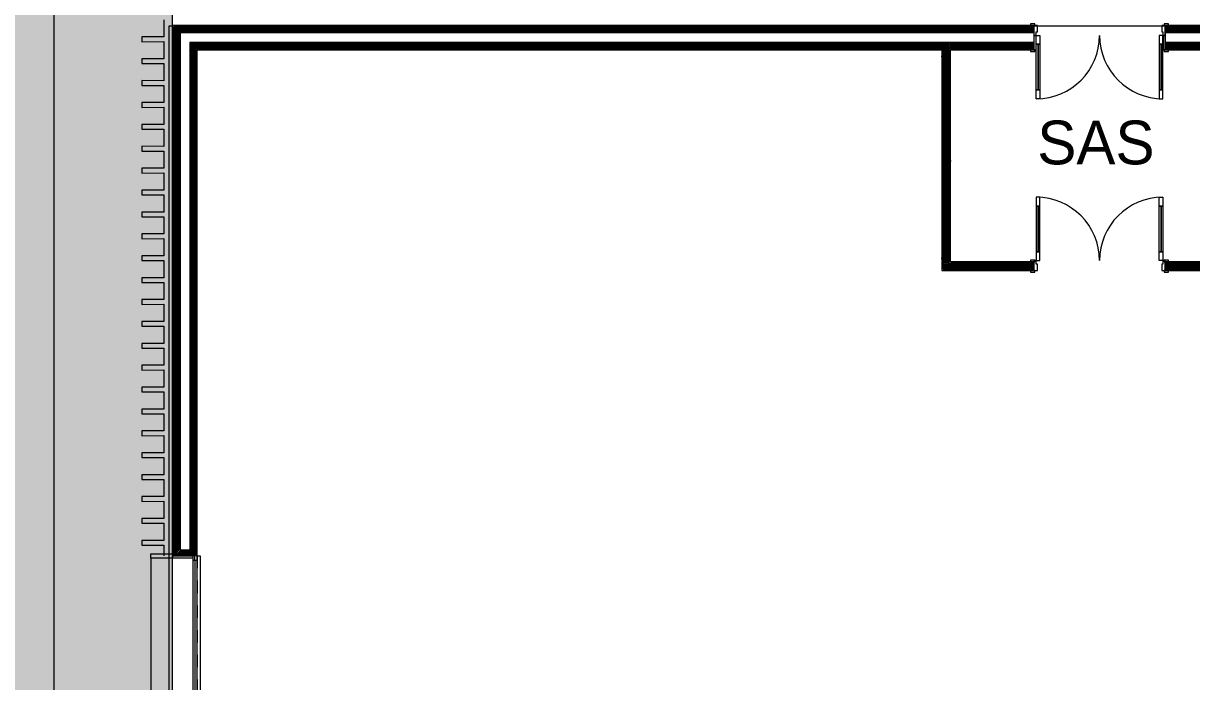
# Model space of a CAD drawing. Header units: millimetres. Extents: x -284281 to 1648660, y -821378 to -151356.
# Drawn here: x 379857 to 393191, y -195929 to -188411 of the extents above; entities that cross this region are included whole.
import ezdxf

# ---------------------------------------------------------------- set-up
doc = ezdxf.new("R2010")
doc.units = ezdxf.units.MM
doc.header["$MEASUREMENT"] = 0
doc.set_wipeout_variables(frame=1)
doc.linetypes.add('Traits', pattern=[282.222223, 141.111112, -141.111112])
doc.linetypes.add('Wipeout_Contour', pattern=[1000, 0, -1000])
for name, color, linetype in [('Cotations - 1_100', 7, 'Continuous'), ('Fenêtres ARCHICAD', 7, 'Continuous'), ('Hachure', 7, 'Continuous'), ('Portes ARCHICAD', 7, 'Continuous'), ('Sols_ Dalles', 7, 'Continuous'), ('Structure - Murs extérieurs', 7, 'Continuous')]:
    doc.layers.add(name, color=color, linetype=linetype)
doc.styles.add('STYLE_GENERE_1', font='AGENCYR.TTF')
doc.styles.add('STYLE_GENERE_2', font='arial.ttf')
doc.dimstyles.new('STYLE_GENERE__1', dxfattribs={"dimtxt": 250, "dimasz": 190, "dimexe": 0.18, "dimexo": 0.0625, "dimgap": 0, "dimtad": 1, "dimtih": 1, "dimtoh": 1, "dimlfac": 0.001, "dimzin": 0, "dimdsep": 46, "dimtxsty": 'STYLE_GENERE_2', "dimblk": 'ARROWHEAD_6', "dimblk1": 'ARROWHEAD_6', "dimblk2": 'ARROWHEAD_6', "dimcen": 0.09, "dimse1": 1, "dimse2": 1, "dimclrd": 7, "dimclre": 7, "dimclrt": 7, "dimazin": 0, "dimtfac": 1, "dimtdec": 4, "dimtmove": 0, "dimatfit": 3, "dimfxl": 1, "dimtolj": 1, "dimtzin": 0, "dimarcsym": 0})
pattern_1 = [(45, (0, 175), (-55.684659, 55.684659), [0, -52.5, 0, -78.75]), (110, (175, 175), (74.000794, 26.934086), [0, -38.5, 0, -66.5])]
pattern_2 = [(45, (0, 0), (-7.07106781, 7.07106781), [])]

# ---------------------------------------------------------------- blocks, each defined once
blk = doc.blocks.new('Dalle_30_2', base_point=(380203, -171996))
at = {"layer": 'Sols_ Dalles', "linetype": 'Continuous', "lineweight": 0, "true_color": 0x2e271c}
blk.add_hatch(color=250, dxfattribs=at).paths.add_polyline_path([(380203, -171996), (380203, -230016), (380203, -260811), (415475, -260811), (415475, -260796), (415475, -258650), (415475, -258011), (415475, -222496), (405655, -222496), (405655, -218296), (415454, -218296), (415454, -204496), (412055, -204496), (412055, -201781), (412055, -189811), (436505, -189811), (436505, -253396), (436505, -253416), (437905, -253416), (437905, -253396), (437905, -188411), (410655, -188411), (410655, -200381), (410655, -205896), (414054, -205896), (414054, -216896), (404255, -216896), (404255, -223896), (414054, -223896), (414054, -258650), (414054, -259411), (382690, -259411), (381560, -259411), (381560, -231416), (381560, -173396), (462926, -173396), (462926, -253416), (464326, -253416), (464326, -171996)])
at = {"layer": 'Sols_ Dalles', "color": 250, "linetype": 'Continuous', "lineweight": 5, "true_color": 0x1f1f1f, "flags": 128}
for points in [[(381560, -259411), (381560, -231416), (381560, -173396), (462926, -173396), (462926, -253416)], [(464326, -253416), (464326, -171996), (380203, -171996), (380203, -230016), (380203, -260811)]]:
    blk.add_lwpolyline(points, dxfattribs=at)
blk = doc.blocks.new('Dalle_31_2', base_point=(360548, -295063))
at = {"linetype": 'Continuous', "lineweight": 0, "true_color": 0x6f6f6f}
h = blk.add_hatch(color=8, dxfattribs=at)
h.paths.add_polyline_path([(360548, -295063), (487920, -293827), (487920, -270903), (487463, -270903), (472886, -271041), (472886, -271062, 0.001346), (472886, -271073), (472897, -273095, -0.414214), (470908, -275106), (462184, -275106, -0.005189), (462131, -275116), (454148, -275196), (438771, -275253, -0.386553), (436573, -273475, -0.025189), (436562, -273329), (436569, -267730, -0.098562), (436800, -266944), (436817, -266952, -0.258849), (438655, -265606), (438653, -265587), (439337, -265587), (439337, -265687), (439337, -270687), (469237, -270687), (469237, -265687), (470908, -265687), (472605, -265687), (472605, -163738), (371863, -163738), (371863, -271041), (371883, -271041), (371883, -272001), (371883, -272001, -0.409427), (367883, -275935), (360548, -275935)])
h.paths.add_polyline_path([(377135, -260640), (373845, -260640), (373845, -248365), (373845, -243090), (373845, -242190), (377135, -242190)], flags=0)
h.paths.add_polyline_path([(380203, -193811), (380203, -171996), (431506, -171996), (464310, -171996), (464310, -262266), (464310, -262366), (438594, -262351), (437926, -262351), (436550, -262351), (436550, -189811), (412055, -189811), (412055, -201781), (412055, -204496), (415454, -204496), (415454, -208496), (415454, -218296), (405655, -218296), (405655, -222496), (415475, -222496), (415475, -260811), (380203, -260811), (380203, -230016)], flags=0)
h.paths.add_polyline_path([(381437, -269434, -0.090319), (381558, -268728, -0.201449), (382612, -267593, -0.104211), (383418, -267415), (384017, -267409, -0.104045), (384825, -267571, -0.238255), (385984, -268953, -0.055189), (386036, -269390), (386038, -269611), (386051, -270890), (385792, -271893, -0.267949), (384070, -272909), (383470, -272915, -0.193717), (382079, -272370, -0.070569), (381728, -271931, -0.131652), (381451, -270934)], flags=0)
h.paths.add_polyline_path([(392017, -273452), (392030, -267378, -0.380557), (394017, -265610), (394094, -265610), (394094, -270610), (409094, -270610), (409094, -265610), (414056, -265610, -0.414214), (415556, -267110), (415556, -273661, -0.345502), (413837, -275433), (394027, -275599, -0.415791), (392017, -273599)], flags=0)
h.paths.add_polyline_path([(424210, -271504, -0.134474), (423930, -270485), (423930, -268985, -0.414214), (425930, -266985), (426530, -266985, -0.414214), (428530, -268985), (428530, -270485, -0.12882), (428274, -271466, -0.270936), (426530, -272485), (425930, -272485, -0.26498)], flags=0)
at = {"color": 9, "linetype": 'Continuous', "lineweight": 5, "flags": 128}
blk.add_lwpolyline([(380203, -193811), (380203, -230016), (380203, -260811), (415475, -260811), (415475, -222496), (405655, -222496), (405655, -218296), (415454, -218296), (415454, -208496), (415454, -204496), (412055, -204496), (412055, -201781), (412055, -189811), (436550, -189811), (436550, -262351), (437926, -262351), (438594, -262351), (464310, -262366), (464310, -262266), (464310, -171996), (431506, -171996), (380203, -171996)], close=True, dxfattribs=at)
blk = doc.blocks.new('Porte double 25_3')
at = {"layer": 'Portes ARCHICAD', "color": 7, "linetype": 'Continuous', "lineweight": 5}
for p, q in [((-722, 722), (-722, 622)), ((-682, 722), (-722, 722)), ((-682, 622), (-682, 722)), ((682, 622), (682, 722)), ((682, 722), (722, 722)), ((722, 722), (722, 622)), ((-722, 622), (-682, 622)), ((-702, 622), (-702, 100)), ((722, 622), (682, 622)), ((702, 622), (702, 100)), ((-737, 184), (-787, 184)), ((-787, 184), (-787, 165)), ((-787, 165), (-737, 165)), ((-750, 165), (-787, 165)), ((-750, 165), (-787, 165)), ((-725, 165), (-750, 165)), ((-750, 165), (-750, 0)), ((-750, 150), (-750, 165)), ((-750, 150), (-750, 165)), ((-750, 80), (-750, 150)), ((-750, 80), (-750, 150)), ((-737, 165), (-737, 184)), ((-725, 0), (-725, 165)), ((750, 165), (725, 165)), ((725, 165), (725, 0)), ((787, 184), (737, 184)), ((737, 184), (737, 165)), ((737, 165), (787, 165)), ((750, 0), (750, 165)), ((750, 150), (750, 165)), ((750, 150), (750, 165)), ((750, 165), (787, 165)), ((750, 165), (787, 165)), ((750, 80), (750, 150)), ((750, 80), (750, 150)), ((787, 165), (787, 184)), ((-750, 0), (-750, 80)), ((-750, 0), (-750, 80)), ((-750, 0), (-725, 0)), ((-722, 0), (-750, 0)), ((-750, 0), (-750, -115)), ((-750, -30), (-750, 0)), ((-750, -30), (-750, 0)), ((-682, 100), (-722, 100)), ((-722, 100), (-722, 0)), ((-722, -40), (-722, 0)), ((-722, 0), (-682, 0)), ((-682, 0), (-682, 100)), ((682, 0), (682, 100)), ((682, 100), (722, 100)), ((722, 0), (682, 0)), ((722, 100), (722, 0)), ((750, 0), (722, 0)), ((722, 0), (722, -40)), ((725, 0), (750, 0)), ((750, 0), (750, 80)), ((750, 0), (750, 80)), ((750, -115), (750, 0)), ((750, -30), (750, 0)), ((750, -30), (750, 0)), ((-737, -115), (-787, -115)), ((-787, -115), (-787, -134)), ((-750, -115), (-787, -115)), ((-750, -115), (-787, -115)), ((-750, -100), (-750, -30)), ((-750, -100), (-750, -30)), ((-750, -115), (-750, -100)), ((-750, -115), (-750, -100)), ((-750, -115), (-710, -115)), ((-737, -134), (-737, -115)), ((-710, -40), (-722, -40)), ((-710, -115), (-710, -40)), ((722, -40), (710, -40)), ((710, -40), (710, -115)), ((710, -115), (750, -115)), ((787, -115), (737, -115)), ((737, -115), (737, -134)), ((750, -100), (750, -30)), ((750, -100), (750, -30)), ((750, -115), (750, -100)), ((750, -115), (750, -100)), ((750, -115), (787, -115)), ((750, -115), (787, -115)), ((787, -134), (787, -115)), ((-787, -134), (-737, -134)), ((737, -134), (787, -134))]:
    blk.add_line(p, q, dxfattribs=at)
at = {"layer": 'Portes ARCHICAD', "color": 7, "linetype": 'Continuous', "lineweight": 5, "flags": 128}
for points in [[(-722, 622), (-722, 100), (-702, 100), (-702, 622)], [(-702, 622), (-702, 100), (-682, 100), (-682, 622)], [(702, 622), (702, 100), (682, 100), (682, 622)], [(722, 622), (722, 100), (702, 100), (702, 622)]]:
    blk.add_lwpolyline(points, close=True, dxfattribs=at)
at = {"layer": 'Portes ARCHICAD', "color": 7, "linetype": 'Continuous', "lineweight": 5}
for centre, start, end in [((-722, 0), 0, 90), ((722, 0), 90, 180)]:
    blk.add_arc(centre, 722, start, end, dxfattribs=at)
blk = doc.blocks.new('Mur_181_2', base_point=(381560, -188434))
at = {"color": 254, "linetype": 'Wipeout_Contour', "lineweight": 0, "ltscale": 1276687.115480947}
blk.add_wipeout([(381560, -188449), (381575, -188449), (381560, -188434)], dxfattribs=at)
at = {"color": 254, "linetype": 'Wipeout_Contour', "lineweight": 0, "ltscale": 1749626.586343744}
blk.add_wipeout([(396575, -188434), (392890, -188434), (392890, -188449), (396575, -188449)], dxfattribs=at)
at = {"color": 254, "linetype": 'Wipeout_Contour', "lineweight": 0, "ltscale": 1277752.010504221}
blk.add_wipeout([(381840, -188714), (381825, -188699), (381825, -188714)], dxfattribs=at)
at = {"color": 254, "linetype": 'Wipeout_Contour', "lineweight": 0, "ltscale": 1734268.755346744}
blk.add_wipeout([(390339, -188714), (390354, -188714), (390354, -188699), (390339, -188699)], dxfattribs=at)
at = {"color": 254, "linetype": 'Wipeout_Contour', "lineweight": 0, "ltscale": 1736314.691141372}
blk.add_wipeout([(391390, -188699), (390439, -188699), (390439, -188714), (391390, -188714)], dxfattribs=at)
at = {"color": 254, "linetype": 'Wipeout_Contour', "lineweight": 0, "ltscale": 1745148.318507284}
blk.add_wipeout([(392890, -188699), (392890, -188714), (393841, -188714), (393841, -188699)], dxfattribs=at)
at = {"linetype": 'Continuous', "lineweight": 5, "true_color": 0x5f5f5f}
h = blk.add_hatch(dxfattribs=at)
h.set_pattern_fill('ENDUIT_0002', color=251, style=0, pattern_type=2)
h.set_pattern_definition(pattern_1)
h.paths.add_polyline_path([(381560, -188449), (381575, -188449), (381560, -188434)])
h = blk.add_hatch(dxfattribs=at)
h.set_pattern_fill('ENDUIT_0002', color=251, style=0, pattern_type=2)
h.set_pattern_definition(pattern_1)
h.paths.add_polyline_path([(396575, -188434), (392890, -188434), (392890, -188449), (396575, -188449)])
h = blk.add_hatch(dxfattribs=at)
h.set_pattern_fill('ENDUIT_0002', color=251, style=0, pattern_type=2)
h.set_pattern_definition(pattern_1)
h.paths.add_polyline_path([(381840, -188714), (381825, -188699), (381825, -188714)])
h = blk.add_hatch(dxfattribs=at)
h.set_pattern_fill('ENDUIT_0002', color=251, style=0, pattern_type=2)
h.set_pattern_definition(pattern_1)
h.paths.add_polyline_path([(390339, -188714), (390354, -188714), (390354, -188699), (390339, -188699)])
h = blk.add_hatch(dxfattribs=at)
h.set_pattern_fill('ENDUIT_0002', color=251, style=0, pattern_type=2)
h.set_pattern_definition(pattern_1)
h.paths.add_polyline_path([(391390, -188699), (390439, -188699), (390439, -188714), (391390, -188714)])
h = blk.add_hatch(dxfattribs=at)
h.set_pattern_fill('ENDUIT_0002', color=251, style=0, pattern_type=2)
h.set_pattern_definition(pattern_1)
h.paths.add_polyline_path([(392890, -188699), (392890, -188714), (393841, -188714), (393841, -188699)])
at = {"color": 254, "linetype": 'Wipeout_Contour', "lineweight": 0, "ltscale": 1276845.41854311}
blk.add_wipeout([(381575, -188519), (381645, -188519), (381575, -188449)], dxfattribs=at)
at = {"color": 254, "linetype": 'Wipeout_Contour', "lineweight": 0, "ltscale": 1749699.837150955}
blk.add_wipeout([(392890, -188519), (396575, -188519), (396575, -188449), (392890, -188449)], dxfattribs=at)
at = {"color": 254, "linetype": 'Wipeout_Contour', "lineweight": 0, "ltscale": 1734574.86830781}
blk.add_wipeout([(390424, -188714), (390439, -188714), (390439, -188699), (390424, -188699)], dxfattribs=at)
at = {"linetype": 'Continuous', "lineweight": 5, "true_color": 0x5f5f5f}
h = blk.add_hatch(dxfattribs=at)
h.set_pattern_fill('BRIQUES_TERRE_CUITE__INT_94', color=251, style=0, pattern_type=2)
h.set_pattern_definition(pattern_2)
h.paths.add_polyline_path([(381575, -188519), (381645, -188519), (381575, -188449)])
h = blk.add_hatch(dxfattribs=at)
h.set_pattern_fill('BRIQUES_TERRE_CUITE__INT_94', color=251, style=0, pattern_type=2)
h.set_pattern_definition(pattern_2)
h.paths.add_polyline_path([(392890, -188519), (396575, -188519), (396575, -188449), (392890, -188449)])
h = blk.add_hatch(dxfattribs=at)
h.set_pattern_fill('ENDUIT_0002', color=251, style=0, pattern_type=2)
h.set_pattern_definition(pattern_1)
h.paths.add_polyline_path([(390424, -188714), (390439, -188714), (390439, -188699), (390424, -188699)])
at = {"color": 7, "linetype": 'Continuous', "lineweight": 5}
for p, q in [((392890, -188434), (392927, -188434)), ((392890, -188434), (392890, -188449)), ((396575, -188449), (392890, -188449))]:
    blk.add_line(p, q, dxfattribs=at)
at = {"color": 7, "linetype": 'Continuous', "lineweight": 5, "flags": 128}
blk.add_lwpolyline([(396575, -188434), (392890, -188434)], dxfattribs=at)
at = {"color": 254, "linetype": 'Wipeout_Contour', "lineweight": 0, "ltscale": 1719923.727539786}
blk.add_wipeout([(391390, -188434), (381575, -188434), (381575, -188449), (391390, -188449)], dxfattribs=at)
at = {"color": 254, "linetype": 'Wipeout_Contour', "lineweight": 0, "ltscale": 1277198.010873189}
blk.add_wipeout([(381755, -188629), (381645, -188519), (381645, -188629)], dxfattribs=at)
at = {"color": 254, "linetype": 'Wipeout_Contour', "lineweight": 0, "ltscale": 1749854.998213746}
blk.add_wipeout([(392890, -188629), (396575, -188629), (396575, -188519), (392890, -188519)], dxfattribs=at)
at = {"linetype": 'Continuous', "lineweight": 5, "true_color": 0x5f5f5f}
h = blk.add_hatch(dxfattribs=at)
h.set_pattern_fill('ENDUIT_0002', color=251, style=0, pattern_type=2)
h.set_pattern_definition(pattern_1)
h.paths.add_polyline_path([(391390, -188434), (381575, -188434), (381575, -188449), (391390, -188449)])
at = {"color": 7, "linetype": 'Continuous', "lineweight": 5}
for p, q in [((392890, -188449), (392890, -188519)), ((396575, -188519), (392890, -188519)), ((392890, -188519), (392890, -188549))]:
    blk.add_line(p, q, dxfattribs=at)
at = {"color": 254, "linetype": 'Wipeout_Contour', "lineweight": 0, "ltscale": 1277568.750531146}
blk.add_wipeout([(381825, -188699), (381755, -188629), (381755, -188699)], dxfattribs=at)
at = {"color": 254, "linetype": 'Wipeout_Contour', "lineweight": 0, "ltscale": 1745101.855719496}
blk.add_wipeout([(392890, -188699), (393856, -188699), (393856, -188629), (392890, -188629)], dxfattribs=at)
at = {"linetype": 'Continuous', "lineweight": 5, "true_color": 0x5f5f5f}
h = blk.add_hatch(dxfattribs=at)
h.set_pattern_fill('BRIQUES_TERRE_CUITE__INT_94', color=251, style=0, pattern_type=2)
h.set_pattern_definition(pattern_2)
h.paths.add_polyline_path([(381825, -188699), (381755, -188629), (381755, -188699)])
h = blk.add_hatch(dxfattribs=at)
h.set_pattern_fill('BRIQUES_TERRE_CUITE__INT_94', color=251, style=0, pattern_type=2)
h.set_pattern_definition(pattern_2)
h.paths.add_polyline_path([(392890, -188699), (393856, -188699), (393856, -188629), (392890, -188629)])
at = {"color": 7, "linetype": 'Continuous', "lineweight": 5}
for p, q in [((392890, -188549), (392890, -188629)), ((393856, -188629), (392890, -188629)), ((392890, -188629), (392890, -188699)), ((392890, -188699), (393856, -188699)), ((392890, -188699), (392890, -188714)), ((392890, -188714), (392927, -188714))]:
    blk.add_line(p, q, dxfattribs=at)
at = {"color": 7, "linetype": 'Continuous', "lineweight": 5, "flags": 128}
blk.add_lwpolyline([(392890, -188714), (393841, -188714)], dxfattribs=at)
at = {"color": 254, "linetype": 'Wipeout_Contour', "lineweight": 0, "ltscale": 1276692.583254943}
blk.add_wipeout([(381575, -188434), (381560, -188434), (381575, -188449)], dxfattribs=at)
at = {"color": 254, "linetype": 'Wipeout_Contour', "lineweight": 0, "ltscale": 1720123.77364151}
blk.add_wipeout([(381645, -188519), (391390, -188519), (391390, -188449), (381645, -188449)], dxfattribs=at)
at = {"linetype": 'Continuous', "lineweight": 5, "true_color": 0x5f5f5f}
h = blk.add_hatch(dxfattribs=at)
h.set_pattern_fill('ENDUIT_0002', color=251, style=0, pattern_type=2)
h.set_pattern_definition(pattern_1)
h.paths.add_polyline_path([(381575, -188434), (381560, -188434), (381575, -188449)])
h = blk.add_hatch(dxfattribs=at)
h.set_pattern_fill('BRIQUES_TERRE_CUITE__INT_94', color=251, style=0, pattern_type=2)
h.set_pattern_definition(pattern_2)
h.paths.add_polyline_path([(381645, -188519), (391390, -188519), (391390, -188449), (381645, -188449)])
at = {"color": 7, "linetype": 'Continuous', "lineweight": 5}
for q in [(391353, -188434), (391390, -188449)]:
    blk.add_line((391390, -188434), q, dxfattribs=at)
at = {"color": 254, "linetype": 'Wipeout_Contour', "lineweight": 0, "ltscale": 1718970.822521281}
blk.add_wipeout([(381840, -188714), (390339, -188714), (390339, -188699), (381840, -188699)], dxfattribs=at)
at = {"linetype": 'Continuous', "lineweight": 5, "true_color": 0x5f5f5f}
h = blk.add_hatch(dxfattribs=at)
h.set_pattern_fill('ENDUIT_0002', color=251, style=0, pattern_type=2)
h.set_pattern_definition(pattern_1)
h.paths.add_polyline_path([(381840, -188714), (390339, -188714), (390339, -188699), (381840, -188699)])
at = {"color": 254, "linetype": 'Wipeout_Contour', "lineweight": 0, "ltscale": 1276875.841769455}
blk.add_wipeout([(381645, -188449), (381575, -188449), (381645, -188519)], dxfattribs=at)
at = {"color": 254, "linetype": 'Wipeout_Contour', "lineweight": 0, "ltscale": 1720478.858186947}
blk.add_wipeout([(381755, -188629), (391390, -188629), (391390, -188519), (381755, -188519)], dxfattribs=at)
at = {"linetype": 'Continuous', "lineweight": 5, "true_color": 0x5f5f5f}
h = blk.add_hatch(dxfattribs=at)
h.set_pattern_fill('BRIQUES_TERRE_CUITE__INT_94', color=251, style=0, pattern_type=2)
h.set_pattern_definition(pattern_2)
h.paths.add_polyline_path([(381645, -188449), (381575, -188449), (381645, -188519)])
at = {"color": 7, "linetype": 'Continuous', "lineweight": 5}
for p, q in [((381575, -188449), (381575, -188519)), ((381645, -188449), (381575, -188449)), ((391390, -188449), (381645, -188449)), ((391390, -188449), (391390, -188519)), ((391390, -188519), (391390, -188549))]:
    blk.add_line(p, q, dxfattribs=at)
at = {"color": 7, "linetype": 'Continuous', "lineweight": 5, "flags": 128}
for points in [[(381560, -188434), (381560, -188449)], [(391390, -188434), (381560, -188434)]]:
    blk.add_lwpolyline(points, dxfattribs=at)
at = {"color": 254, "linetype": 'Wipeout_Contour', "lineweight": 0, "ltscale": 1736213.786697584}
blk.add_wipeout([(390424, -188699), (391390, -188699), (391390, -188629), (390424, -188629)], dxfattribs=at)
at = {"color": 254, "linetype": 'Wipeout_Contour', "lineweight": 0, "ltscale": 1277757.472476955}
blk.add_wipeout([(381840, -188699), (381825, -188699), (381840, -188714)], dxfattribs=at)
at = {"linetype": 'Continuous', "lineweight": 5, "true_color": 0x5f5f5f}
h = blk.add_hatch(dxfattribs=at)
h.set_pattern_fill('BRIQUES_TERRE_CUITE__INT_94', color=251, style=0, pattern_type=2)
h.set_pattern_definition(pattern_2)
h.paths.add_polyline_path([(390424, -188699), (391390, -188699), (391390, -188629), (390424, -188629)])
h = blk.add_hatch(dxfattribs=at)
h.set_pattern_fill('ENDUIT_0002', color=251, style=0, pattern_type=2)
h.set_pattern_definition(pattern_1)
h.paths.add_polyline_path([(381840, -188699), (381825, -188699), (381840, -188714)])
at = {"color": 7, "linetype": 'Continuous', "lineweight": 5}
for p, q in [((391390, -188549), (391390, -188629)), ((391390, -188629), (391390, -188699)), ((391390, -188714), (391353, -188714)), ((391390, -188699), (391390, -188714))]:
    blk.add_line(p, q, dxfattribs=at)
at = {"layer": 'Portes ARCHICAD', "color": 7, "linetype": 'Continuous', "lineweight": 5, "zscale": 1000, "rotation": 180}
blk.add_blockref('Porte double 25_3', (392140, -188549), dxfattribs=at)
at = {"color": 254, "linetype": 'Wipeout_Contour', "lineweight": 0, "ltscale": 1277246.570019387}
blk.add_wipeout([(381755, -188519), (381645, -188519), (381755, -188629)], dxfattribs=at)
at = {"color": 7, "linetype": 'Continuous', "lineweight": 5}
for p, q in [((381645, -188519), (381645, -188629)), ((381755, -188519), (381645, -188519)), ((391390, -188519), (381755, -188519))]:
    blk.add_line(p, q, dxfattribs=at)
at = {"color": 254, "linetype": 'Wipeout_Contour', "lineweight": 0, "ltscale": 1734347.837942895}
blk.add_wipeout([(390354, -188699), (390424, -188699), (390424, -188629), (390354, -188629)], dxfattribs=at)
at = {"linetype": 'Continuous', "lineweight": 5, "true_color": 0x5f5f5f}
h = blk.add_hatch(dxfattribs=at)
h.set_pattern_fill('BRIQUES_TERRE_CUITE__INT_94', color=251, style=0, pattern_type=2)
h.set_pattern_definition(pattern_2)
h.paths.add_polyline_path([(390354, -188699), (390424, -188699), (390424, -188629), (390354, -188629)])
at = {"color": 7, "linetype": 'Continuous', "lineweight": 5}
for p, q in [((391390, -188629), (390424, -188629)), ((390424, -188714), (390424, -188699)), ((390424, -188699), (391390, -188699))]:
    blk.add_line(p, q, dxfattribs=at)
at = {"color": 7, "linetype": 'Continuous', "lineweight": 5, "flags": 128}
blk.add_lwpolyline([(390439, -188714), (391390, -188714)], dxfattribs=at)
at = {"color": 254, "linetype": 'Wipeout_Contour', "lineweight": 0, "ltscale": 1718896.292906746}
blk.add_wipeout([(381825, -188699), (390354, -188699), (390354, -188629), (381825, -188629)], dxfattribs=at)
at = {"linetype": 'Continuous', "lineweight": 5, "true_color": 0x5f5f5f}
h = blk.add_hatch(dxfattribs=at)
h.set_pattern_fill('BRIQUES_TERRE_CUITE__INT_94', color=251, style=0, pattern_type=2)
h.set_pattern_definition(pattern_2)
h.paths.add_polyline_path([(381825, -188699), (390354, -188699), (390354, -188629), (381825, -188629)])
at = {"color": 7, "linetype": 'Continuous', "lineweight": 5}
for p, q in [((390424, -188629), (390354, -188629)), ((390354, -188699), (390354, -188714))]:
    blk.add_line(p, q, dxfattribs=at)
at = {"color": 254, "linetype": 'Wipeout_Contour', "lineweight": 0, "ltscale": 1277599.155687588}
blk.add_wipeout([(381825, -188629), (381755, -188629), (381825, -188699)], dxfattribs=at)
at = {"linetype": 'Continuous', "lineweight": 5, "true_color": 0x5f5f5f}
h = blk.add_hatch(dxfattribs=at)
h.set_pattern_fill('BRIQUES_TERRE_CUITE__INT_94', color=251, style=0, pattern_type=2)
h.set_pattern_definition(pattern_2)
h.paths.add_polyline_path([(381825, -188629), (381755, -188629), (381825, -188699)])
at = {"color": 7, "linetype": 'Continuous', "lineweight": 5}
for p, q in [((381755, -188629), (381755, -188699)), ((381825, -188629), (381755, -188629)), ((390354, -188629), (381825, -188629)), ((381825, -188699), (381825, -188714)), ((381825, -188699), (390354, -188699))]:
    blk.add_line(p, q, dxfattribs=at)
at = {"color": 7, "linetype": 'Continuous', "lineweight": 5, "flags": 128}
blk.add_lwpolyline([(381840, -188714), (390339, -188714)], dxfattribs=at)
blk = doc.blocks.new('Fenêtre 25_2')
at = {"layer": 'Fenêtres ARCHICAD', "color": 7, "linetype": 'Continuous', "lineweight": 5}
for p, q in [((-775, 480), (-825, 480)), ((-825, 480), (-825, 230)), ((-775, 480), (775, 480)), ((-775, 230), (-775, 480)), ((825, 480), (775, 480)), ((775, 480), (775, 230)), ((825, 230), (825, 480)), ((-825, 230), (-775, 230)), ((-825, 230), (-800, 230)), ((-825, 230), (-800, 230)), ((-775, 230), (-800, 230)), ((-800, 230), (-800, 0)), ((-800, 215), (-800, 230)), ((-800, 215), (-800, 230)), ((-800, 145), (-800, 215)), ((-800, 145), (-800, 215)), ((-800, 145), (-800, 215)), ((-800, 145), (-800, 215)), ((-775, 0), (-775, 230)), ((800, 230), (775, 230)), ((775, 230), (775, 0)), ((775, 230), (825, 230)), ((800, 0), (800, 230)), ((800, 215), (800, 230)), ((800, 215), (800, 230)), ((800, 230), (825, 230)), ((800, 230), (825, 230)), ((800, 145), (800, 215)), ((800, 145), (800, 215)), ((800, 145), (800, 215)), ((800, 145), (800, 215)), ((-800, 0), (-775, 0)), ((775, 0), (800, 0)), ((-800, -20), (800, -20)), ((-800, -50), (-800, -83)), ((-800, -83), (800, -83)), ((800, -83), (800, -50))]:
    blk.add_line(p, q, dxfattribs=at)
at = {"layer": 'Fenêtres ARCHICAD', "color": 7, "linetype": 'Traits', "lineweight": 5}
blk.add_line((-800, -50), (800, -50), dxfattribs=at)
at = {"color": 254, "linetype": 'Wipeout_Contour', "lineweight": 0, "ltscale": 3003.33026}
blk.add_wipeout([(-750, 0), (-750, -50), (750, -50), (750, 0)], dxfattribs=at).dxf.layer = 'Fenêtres ARCHICAD'
at = {"layer": 'Fenêtres ARCHICAD', "color": 7, "linetype": 'Continuous', "lineweight": 5}
for p, q in [((-800, 35), (-800, 145)), ((-800, 35), (-800, 145)), ((-800, 35), (-800, 145)), ((-800, 35), (-800, 145)), ((800, 35), (800, 145)), ((800, 35), (800, 145)), ((800, 35), (800, 145)), ((800, 35), (800, 145)), ((-800, 0), (-800, 35)), ((-800, 0), (-800, 35)), ((-800, 0), (-750, 0)), ((-800, -35), (-800, 0)), ((-800, -35), (-800, 0)), ((-750, 0), (-750, -50)), ((-750, 0), (750, 0)), ((750, -50), (750, 0)), ((750, 0), (800, 0)), ((800, 0), (800, 35)), ((800, 0), (800, 35)), ((800, -35), (800, 0)), ((800, -35), (800, 0)), ((-800, -50), (-800, -35)), ((-800, -50), (-800, -35)), ((-750, -50), (-800, -50)), ((-750, -25), (750, -25)), ((750, -50), (-750, -50)), ((800, -50), (750, -50)), ((800, -50), (800, -35)), ((800, -50), (800, -35))]:
    blk.add_line(p, q, dxfattribs=at)
blk = doc.blocks.new('Mur_184_2', base_point=(381560, -188434))
at = {"color": 254, "linetype": 'Wipeout_Contour', "lineweight": 0, "ltscale": 1707687.383189349}
blk.add_wipeout([(381575, -188449), (381560, -188449), (381560, -194493), (381575, -194493)], dxfattribs=at)
at = {"color": 254, "linetype": 'Wipeout_Contour', "lineweight": 0, "ltscale": 1708869.544975155}
blk.add_wipeout([(381825, -188714), (381825, -194493), (381840, -194493), (381840, -188714)], dxfattribs=at)
at = {"linetype": 'Continuous', "lineweight": 5, "true_color": 0x5f5f5f}
h = blk.add_hatch(dxfattribs=at)
h.set_pattern_fill('ENDUIT_0002', color=251, style=0, pattern_type=2)
h.set_pattern_definition(pattern_1)
h.paths.add_polyline_path([(381575, -188449), (381560, -188449), (381560, -194493), (381575, -194493)])
h = blk.add_hatch(dxfattribs=at)
h.set_pattern_fill('ENDUIT_0002', color=251, style=0, pattern_type=2)
h.set_pattern_definition(pattern_1)
h.paths.add_polyline_path([(381825, -188714), (381825, -194493), (381840, -194493), (381840, -188714)])
at = {"color": 254, "linetype": 'Wipeout_Contour', "lineweight": 0, "ltscale": 1707869.541357234}
blk.add_wipeout([(381645, -188519), (381575, -188519), (381575, -194493), (381645, -194423)], dxfattribs=at)
at = {"linetype": 'Continuous', "lineweight": 5, "true_color": 0x5f5f5f}
h = blk.add_hatch(dxfattribs=at)
h.set_pattern_fill('BRIQUES_TERRE_CUITE__INT_94', color=251, style=0, pattern_type=2)
h.set_pattern_definition(pattern_2)
h.paths.add_polyline_path([(381645, -188519), (381575, -188519), (381575, -194493), (381645, -194423)])
at = {"color": 7, "linetype": 'Continuous', "lineweight": 5}
blk.add_line((381575, -188449), (381575, -188519), dxfattribs=at)
at = {"color": 254, "linetype": 'Wipeout_Contour', "lineweight": 0, "ltscale": 1708256.982725031}
blk.add_wipeout([(381755, -188629), (381645, -188629), (381645, -194423), (381755, -194423)], dxfattribs=at)
at = {"color": 7, "linetype": 'Continuous', "lineweight": 5}
blk.add_line((381645, -188519), (381645, -188629), dxfattribs=at)
at = {"color": 254, "linetype": 'Wipeout_Contour', "lineweight": 0, "ltscale": 1708704.313165469}
blk.add_wipeout([(381755, -188699), (381755, -194493), (381825, -194493), (381825, -188699)], dxfattribs=at)
at = {"linetype": 'Continuous', "lineweight": 5, "true_color": 0x5f5f5f}
h = blk.add_hatch(dxfattribs=at)
h.set_pattern_fill('BRIQUES_TERRE_CUITE__INT_94', color=251, style=0, pattern_type=2)
h.set_pattern_definition(pattern_2)
h.paths.add_polyline_path([(381755, -188699), (381755, -194493), (381825, -194493), (381825, -188699)])
at = {"color": 7, "linetype": 'Continuous', "lineweight": 5}
for p, q in [((381755, -188629), (381755, -188699)), ((381825, -188699), (381825, -188714)), ((381825, -194493), (381825, -188714)), ((381840, -194493), (381825, -194493))]:
    blk.add_line(p, q, dxfattribs=at)
at = {"color": 7, "linetype": 'Continuous', "lineweight": 5, "flags": 128}
blk.add_lwpolyline([(381840, -194493), (381840, -188714)], dxfattribs=at)
at = {"color": 254, "linetype": 'Wipeout_Contour', "lineweight": 0, "ltscale": 1713454.289825526}
blk.add_wipeout([(381645, -194423), (381575, -194493), (381755, -194493), (381755, -194423)], dxfattribs=at)
at = {"linetype": 'Continuous', "lineweight": 5, "true_color": 0x5f5f5f}
h = blk.add_hatch(dxfattribs=at)
h.set_pattern_fill('BRIQUES_TERRE_CUITE__INT_94', color=251, style=0, pattern_type=2)
h.set_pattern_definition(pattern_2)
h.paths.add_polyline_path([(381645, -194423), (381575, -194493), (381755, -194493), (381755, -194423)])
at = {"color": 7, "linetype": 'Continuous', "lineweight": 5}
for p, q in [((381575, -188519), (381575, -194493)), ((381645, -188629), (381645, -194423)), ((381755, -188699), (381755, -194423)), ((381560, -194468), (381560, -194493)), ((381575, -194493), (381560, -194493)), ((381645, -194493), (381575, -194493)), ((381645, -194493), (381575, -194493)), ((381645, -194423), (381755, -194423)), ((381755, -194493), (381645, -194493)), ((381755, -194493), (381645, -194493)), ((381790, -194493), (381755, -194493)), ((381825, -194493), (381790, -194493))]:
    blk.add_line(p, q, dxfattribs=at)
at = {"color": 7, "linetype": 'Continuous', "lineweight": 5, "flags": 128}
blk.add_lwpolyline([(381560, -188449), (381560, -194493)], dxfattribs=at)
at = {"layer": 'Fenêtres ARCHICAD', "color": 7, "linetype": 'Continuous', "lineweight": 5, "xscale": -1, "zscale": 1000, "rotation": 89.99999999999993}
blk.add_blockref('Fenêtre 25_2', (381790, -195293), dxfattribs=at)
blk = doc.blocks.new('Mur_294_2', base_point=(390354, -188434))
at = {"color": 254, "linetype": 'Wipeout_Contour', "lineweight": 0, "ltscale": 1734421.811320048}
blk.add_wipeout([(390354, -188714), (390424, -188714), (390424, -188699), (390354, -188699)], dxfattribs=at).dxf.layer = 'Structure - Murs extérieurs'
at = {"color": 254, "linetype": 'Wipeout_Contour', "lineweight": 0, "ltscale": 1304136.767424707}
blk.add_wipeout([(390439, -191134), (390424, -191149), (390439, -191149)], dxfattribs=at).dxf.layer = 'Structure - Murs extérieurs'
at = {"color": 254, "linetype": 'Wipeout_Contour', "lineweight": 0, "ltscale": 1304019.909915634}
blk.add_wipeout([(390339, -191234), (390354, -191234), (390354, -191219)], dxfattribs=at).dxf.layer = 'Structure - Murs extérieurs'
at = {"layer": 'Structure - Murs extérieurs', "linetype": 'Continuous', "lineweight": 5, "true_color": 0x5f5f5f}
h = blk.add_hatch(dxfattribs=at)
h.set_pattern_fill('BRIQUES_TERRE_CUITE__INT_94', color=251, style=0, pattern_type=2)
h.set_pattern_definition(pattern_2)
h.paths.add_polyline_path([(390354, -188714), (390424, -188714), (390424, -188699), (390354, -188699)])
h = blk.add_hatch(dxfattribs=at)
h.set_pattern_fill('ENDUIT_0002', color=251, style=0, pattern_type=2)
h.set_pattern_definition(pattern_1)
h.paths.add_polyline_path([(390439, -191134), (390424, -191149), (390439, -191149)])
h = blk.add_hatch(dxfattribs=at)
h.set_pattern_fill('ENDUIT_0002', color=251, style=0, pattern_type=2)
h.set_pattern_definition(pattern_1)
h.paths.add_polyline_path([(390339, -191234), (390354, -191234), (390354, -191219)])
at = {"color": 254, "linetype": 'Wipeout_Contour', "lineweight": 0, "ltscale": 1304115.125024205}
blk.add_wipeout([(390424, -191149), (390354, -191219), (390424, -191219)], dxfattribs=at).dxf.layer = 'Structure - Murs extérieurs'
at = {"layer": 'Structure - Murs extérieurs', "linetype": 'Continuous', "lineweight": 5, "true_color": 0x5f5f5f}
h = blk.add_hatch(dxfattribs=at)
h.set_pattern_fill('BRIQUES_TERRE_CUITE__INT_94', color=251, style=0, pattern_type=2)
h.set_pattern_definition(pattern_2)
h.paths.add_polyline_path([(390424, -191149), (390354, -191219), (390424, -191219)])
at = {"color": 254, "linetype": 'Wipeout_Contour', "lineweight": 0, "ltscale": 1736474.378990734}
blk.add_wipeout([(390339, -188714), (390339, -191219), (390354, -191219), (390354, -188714)], dxfattribs=at).dxf.layer = 'Structure - Murs extérieurs'
at = {"color": 254, "linetype": 'Wipeout_Contour', "lineweight": 0, "ltscale": 1736705.34347854}
blk.add_wipeout([(390439, -191134), (390439, -188714), (390424, -188714), (390424, -191134)], dxfattribs=at).dxf.layer = 'Structure - Murs extérieurs'
at = {"layer": 'Structure - Murs extérieurs', "linetype": 'Continuous', "lineweight": 5, "true_color": 0x5f5f5f}
h = blk.add_hatch(dxfattribs=at)
h.set_pattern_fill('ENDUIT_0002', color=251, style=0, pattern_type=2)
h.set_pattern_definition(pattern_1)
h.paths.add_polyline_path([(390339, -188714), (390339, -191219), (390354, -191219), (390354, -188714)])
h = blk.add_hatch(dxfattribs=at)
h.set_pattern_fill('ENDUIT_0002', color=251, style=0, pattern_type=2)
h.set_pattern_definition(pattern_1)
h.paths.add_polyline_path([(390439, -191134), (390439, -188714), (390424, -188714), (390424, -191134)])
at = {"color": 254, "linetype": 'Wipeout_Contour', "lineweight": 0, "ltscale": 1304117.158194247}
blk.add_wipeout([(390424, -191134), (390424, -191149), (390439, -191134)], dxfattribs=at).dxf.layer = 'Structure - Murs extérieurs'
at = {"color": 254, "linetype": 'Wipeout_Contour', "lineweight": 0, "ltscale": 1304000.298536795}
blk.add_wipeout([(390354, -191219), (390339, -191219), (390339, -191234)], dxfattribs=at).dxf.layer = 'Structure - Murs extérieurs'
at = {"layer": 'Structure - Murs extérieurs', "linetype": 'Continuous', "lineweight": 5, "true_color": 0x5f5f5f}
h = blk.add_hatch(dxfattribs=at)
h.set_pattern_fill('ENDUIT_0002', color=251, style=0, pattern_type=2)
h.set_pattern_definition(pattern_1)
h.paths.add_polyline_path([(390424, -191134), (390424, -191149), (390439, -191134)])
h = blk.add_hatch(dxfattribs=at)
h.set_pattern_fill('ENDUIT_0002', color=251, style=0, pattern_type=2)
h.set_pattern_definition(pattern_1)
h.paths.add_polyline_path([(390354, -191219), (390339, -191219), (390339, -191234)])
at = {"color": 254, "linetype": 'Wipeout_Contour', "lineweight": 0, "ltscale": 1736565.666238384}
blk.add_wipeout([(390424, -191149), (390424, -188714), (390354, -188714), (390354, -191149)], dxfattribs=at).dxf.layer = 'Structure - Murs extérieurs'
at = {"layer": 'Structure - Murs extérieurs', "linetype": 'Continuous', "lineweight": 5, "true_color": 0x5f5f5f}
h = blk.add_hatch(dxfattribs=at)
h.set_pattern_fill('BRIQUES_TERRE_CUITE__INT_94', color=251, style=0, pattern_type=2)
h.set_pattern_definition(pattern_2)
h.paths.add_polyline_path([(390424, -191149), (390424, -188714), (390354, -188714), (390354, -191149)])
at = {"layer": 'Structure - Murs extérieurs', "color": 7, "linetype": 'Continuous', "lineweight": 5}
for p, q in [((390354, -188699), (390354, -188714)), ((390424, -188714), (390424, -188699))]:
    blk.add_line(p, q, dxfattribs=at)
at = {"color": 254, "linetype": 'Wipeout_Contour', "lineweight": 0, "ltscale": 1304021.92994916}
blk.add_wipeout([(390354, -191149), (390354, -191219), (390424, -191149)], dxfattribs=at).dxf.layer = 'Structure - Murs extérieurs'
at = {"layer": 'Structure - Murs extérieurs', "linetype": 'Continuous', "lineweight": 5, "true_color": 0x5f5f5f}
h = blk.add_hatch(dxfattribs=at)
h.set_pattern_fill('BRIQUES_TERRE_CUITE__INT_94', color=251, style=0, pattern_type=2)
h.set_pattern_definition(pattern_2)
h.paths.add_polyline_path([(390354, -191149), (390354, -191219), (390424, -191149)])
at = {"layer": 'Structure - Murs extérieurs', "color": 7, "linetype": 'Continuous', "lineweight": 5}
for p, q in [((390354, -188714), (390354, -191149)), ((390424, -191149), (390424, -188714)), ((390354, -191149), (390354, -191219)), ((390424, -191149), (390439, -191149)), ((390354, -191219), (390424, -191219))]:
    blk.add_line(p, q, dxfattribs=at)
at = {"layer": 'Structure - Murs extérieurs', "color": 7, "linetype": 'Continuous', "lineweight": 5, "flags": 128}
for points in [[(390339, -188714), (390339, -191234)], [(390439, -191134), (390439, -188714)], [(390339, -191234), (390354, -191234)]]:
    blk.add_lwpolyline(points, dxfattribs=at)
blk = doc.blocks.new('Porte double 25_6')
at = {"layer": 'Portes ARCHICAD', "color": 7, "linetype": 'Continuous', "lineweight": 5}
for p, q in [((-722, 722), (-722, 622)), ((-682, 722), (-722, 722)), ((-682, 622), (-682, 722)), ((682, 622), (682, 722)), ((682, 722), (722, 722)), ((722, 722), (722, 622)), ((-722, 622), (-682, 622)), ((-702, 622), (-702, 100)), ((722, 622), (682, 622)), ((702, 622), (702, 100)), ((-737, 4), (-787, 4)), ((-787, 4), (-787, -15)), ((-722, 0), (-750, 0)), ((-750, 0), (-750, -115)), ((-737, -15), (-737, 4)), ((-682, 100), (-722, 100)), ((-722, 100), (-722, 0)), ((-722, -40), (-722, 0)), ((-722, 0), (-682, 0)), ((-682, 0), (-682, 100)), ((682, 0), (682, 100)), ((682, 100), (722, 100)), ((722, 0), (682, 0)), ((722, 100), (722, 0)), ((750, 0), (722, 0)), ((722, 0), (722, -40)), ((787, 4), (737, 4)), ((737, 4), (737, -15)), ((750, -115), (750, 0)), ((787, -15), (787, 4)), ((-787, -15), (-737, -15)), ((-750, -15), (-787, -15)), ((-750, -15), (-787, -15)), ((-737, -115), (-787, -115)), ((-787, -115), (-787, -134)), ((-750, -115), (-787, -115)), ((-750, -115), (-787, -115)), ((-750, -30), (-750, -15)), ((-750, -30), (-750, -15)), ((-750, -100), (-750, -30)), ((-750, -100), (-750, -30)), ((-750, -115), (-750, -100)), ((-750, -115), (-750, -100)), ((-750, -115), (-710, -115)), ((-737, -134), (-737, -115)), ((-710, -40), (-722, -40)), ((-710, -115), (-710, -40)), ((722, -40), (710, -40)), ((710, -40), (710, -115)), ((710, -115), (750, -115)), ((737, -15), (787, -15)), ((787, -115), (737, -115)), ((737, -115), (737, -134)), ((750, -30), (750, -15)), ((750, -30), (750, -15)), ((750, -15), (787, -15)), ((750, -15), (787, -15)), ((750, -100), (750, -30)), ((750, -100), (750, -30)), ((750, -115), (750, -100)), ((750, -115), (750, -100)), ((750, -115), (787, -115)), ((750, -115), (787, -115)), ((787, -134), (787, -115)), ((-787, -134), (-737, -134)), ((737, -134), (787, -134))]:
    blk.add_line(p, q, dxfattribs=at)
at = {"layer": 'Portes ARCHICAD', "color": 7, "linetype": 'Continuous', "lineweight": 5, "flags": 128}
for points in [[(-722, 622), (-722, 100), (-702, 100), (-702, 622)], [(-702, 622), (-702, 100), (-682, 100), (-682, 622)], [(702, 622), (702, 100), (682, 100), (682, 622)], [(722, 622), (722, 100), (702, 100), (702, 622)]]:
    blk.add_lwpolyline(points, close=True, dxfattribs=at)
at = {"layer": 'Portes ARCHICAD', "color": 7, "linetype": 'Continuous', "lineweight": 5}
for centre, start, end in [((-722, 0), 0, 90), ((722, 0), 90, 180)]:
    blk.add_arc(centre, 722, start, end, dxfattribs=at)
blk = doc.blocks.new('Mur_295_2', base_point=(390354, -191219))
at = {"color": 254, "linetype": 'Wipeout_Contour', "lineweight": 0, "ltscale": 1740571.518075857}
blk.add_wipeout([(390439, -191134), (390439, -191149), (391390, -191149), (391390, -191134)], dxfattribs=at).dxf.layer = 'Structure - Murs extérieurs'
at = {"color": 254, "linetype": 'Wipeout_Contour', "lineweight": 0, "ltscale": 1749383.650413021}
blk.add_wipeout([(392890, -191134), (392890, -191149), (393841, -191149), (393841, -191134)], dxfattribs=at).dxf.layer = 'Structure - Murs extérieurs'
at = {"color": 254, "linetype": 'Wipeout_Contour', "lineweight": 0, "ltscale": 1740568.225380706}
blk.add_wipeout([(390354, -191234), (391390, -191234), (391390, -191219), (390354, -191219)], dxfattribs=at).dxf.layer = 'Structure - Murs extérieurs'
at = {"color": 254, "linetype": 'Wipeout_Contour', "lineweight": 0, "ltscale": 1749685.203899396}
blk.add_wipeout([(392890, -191219), (392890, -191234), (393926, -191234), (393926, -191219)], dxfattribs=at).dxf.layer = 'Structure - Murs extérieurs'
at = {"layer": 'Structure - Murs extérieurs', "linetype": 'Continuous', "lineweight": 5, "true_color": 0x5f5f5f}
h = blk.add_hatch(dxfattribs=at)
h.set_pattern_fill('ENDUIT_0002', color=251, style=0, pattern_type=2)
h.set_pattern_definition(pattern_1)
h.paths.add_polyline_path([(390439, -191134), (390439, -191149), (391390, -191149), (391390, -191134)])
h = blk.add_hatch(dxfattribs=at)
h.set_pattern_fill('ENDUIT_0002', color=251, style=0, pattern_type=2)
h.set_pattern_definition(pattern_1)
h.paths.add_polyline_path([(392890, -191134), (392890, -191149), (393841, -191149), (393841, -191134)])
h = blk.add_hatch(dxfattribs=at)
h.set_pattern_fill('ENDUIT_0002', color=251, style=0, pattern_type=2)
h.set_pattern_definition(pattern_1)
h.paths.add_polyline_path([(390354, -191234), (391390, -191234), (391390, -191219), (390354, -191219)])
h = blk.add_hatch(dxfattribs=at)
h.set_pattern_fill('ENDUIT_0002', color=251, style=0, pattern_type=2)
h.set_pattern_definition(pattern_1)
h.paths.add_polyline_path([(392890, -191219), (392890, -191234), (393926, -191234), (393926, -191219)])
at = {"color": 254, "linetype": 'Wipeout_Contour', "lineweight": 0, "ltscale": 1740619.260637228}
blk.add_wipeout([(390424, -191149), (390424, -191219), (391390, -191219), (391390, -191149)], dxfattribs=at).dxf.layer = 'Structure - Murs extérieurs'
at = {"color": 254, "linetype": 'Wipeout_Contour', "lineweight": 0, "ltscale": 1749484.948231938}
blk.add_wipeout([(392890, -191149), (392890, -191219), (393856, -191219), (393856, -191149)], dxfattribs=at).dxf.layer = 'Structure - Murs extérieurs'
at = {"layer": 'Structure - Murs extérieurs', "linetype": 'Continuous', "lineweight": 5, "true_color": 0x5f5f5f}
h = blk.add_hatch(dxfattribs=at)
h.set_pattern_fill('BRIQUES_TERRE_CUITE__INT_94', color=251, style=0, pattern_type=2)
h.set_pattern_definition(pattern_2)
h.paths.add_polyline_path([(390424, -191149), (390424, -191219), (391390, -191219), (391390, -191149)])
h = blk.add_hatch(dxfattribs=at)
h.set_pattern_fill('BRIQUES_TERRE_CUITE__INT_94', color=251, style=0, pattern_type=2)
h.set_pattern_definition(pattern_2)
h.paths.add_polyline_path([(392890, -191149), (392890, -191219), (393856, -191219), (393856, -191149)])
at = {"layer": 'Structure - Murs extérieurs', "color": 7, "linetype": 'Continuous', "lineweight": 5}
for p, q in [((390424, -191149), (390439, -191149)), ((391390, -191149), (390439, -191149)), ((391390, -191134), (391353, -191134)), ((391390, -191149), (391390, -191134)), ((391390, -191219), (391390, -191149)), ((392890, -191134), (392927, -191134)), ((392890, -191149), (392890, -191134)), ((393841, -191149), (392890, -191149)), ((392890, -191219), (392890, -191149)), ((393841, -191149), (393856, -191149)), ((390354, -191219), (390424, -191219)), ((390424, -191219), (391390, -191219)), ((391390, -191234), (391353, -191234)), ((391390, -191234), (391390, -191219)), ((392890, -191219), (393856, -191219)), ((392890, -191234), (392890, -191219)), ((392890, -191234), (392927, -191234)), ((393856, -191219), (393926, -191219))]:
    blk.add_line(p, q, dxfattribs=at)
at = {"layer": 'Structure - Murs extérieurs', "color": 7, "linetype": 'Continuous', "lineweight": 5, "flags": 128}
for points in [[(391390, -191134), (390439, -191134)], [(393841, -191134), (392890, -191134)], [(390354, -191234), (391390, -191234)], [(392890, -191234), (393926, -191234)]]:
    blk.add_lwpolyline(points, dxfattribs=at)
at = {"layer": 'Portes ARCHICAD', "color": 7, "linetype": 'Continuous', "lineweight": 5, "zscale": 1000}
blk.add_blockref('Porte double 25_6', (392140, -191119), dxfattribs=at)
blk = doc.blocks.new('Tôle profilée 25')
at = {"color": 7, "linetype": 'Continuous', "lineweight": 5}
for p, q in [((0, 6123.5), (0, 5926.5)), ((-250, 5927.5), (-250, 5900)), ((0, 5926.5), (-250, 5927.5)), ((-250, 5900), (-250, 5872.5)), ((-250, 5872.5), (0, 5873.5)), ((0, 5873.5), (0, 5676.5)), ((-250, 5677.5), (-250, 5650)), ((0, 5676.5), (-250, 5677.5)), ((-250, 5650), (-250, 5622.5)), ((-250, 5622.5), (0, 5623.5)), ((0, 5623.5), (0, 5426.5)), ((-250, 5427.5), (-250, 5400)), ((0, 5426.5), (-250, 5427.5)), ((-250, 5400), (-250, 5372.5)), ((-250, 5372.5), (0, 5373.5)), ((0, 5373.5), (0, 5176.5)), ((-250, 5177.5), (-250, 5150)), ((0, 5176.5), (-250, 5177.5)), ((-250, 5150), (-250, 5122.5)), ((-250, 5122.5), (0, 5123.5)), ((0, 5123.5), (0, 4926.5)), ((-250, 4927.5), (-250, 4900)), ((0, 4926.5), (-250, 4927.5)), ((-250, 4900), (-250, 4872.5)), ((-250, 4872.5), (0, 4873.5)), ((0, 4873.5), (0, 4676.5)), ((-250, 4677.5), (-250, 4650)), ((0, 4676.5), (-250, 4677.5)), ((-250, 4650), (-250, 4622.5)), ((-250, 4622.5), (0, 4623.5)), ((0, 4623.5), (0, 4426.5)), ((-250, 4427.5), (-250, 4400)), ((0, 4426.5), (-250, 4427.5)), ((-250, 4400), (-250, 4372.5)), ((-250, 4372.5), (0, 4373.5)), ((0, 4373.5), (0, 4176.5)), ((-250, 4177.5), (-250, 4150)), ((0, 4176.5), (-250, 4177.5)), ((-250, 4150), (-250, 4122.5)), ((-250, 4122.5), (0, 4123.5)), ((0, 4123.5), (0, 3926.5)), ((-250, 3927.5), (-250, 3900)), ((0, 3926.5), (-250, 3927.5)), ((-250, 3900), (-250, 3872.5)), ((-250, 3872.5), (0, 3873.5)), ((0, 3873.5), (0, 3676.5)), ((-250, 3677.5), (-250, 3650)), ((0, 3676.5), (-250, 3677.5)), ((-250, 3650), (-250, 3622.5)), ((-250, 3622.5), (0, 3623.5)), ((0, 3623.5), (0, 3426.5)), ((-250, 3427.5), (-250, 3400)), ((0, 3426.5), (-250, 3427.5)), ((-250, 3400), (-250, 3372.5)), ((-250, 3372.5), (0, 3373.5)), ((0, 3373.5), (0, 3176.5)), ((-250, 3177.5), (-250, 3150)), ((0, 3176.5), (-250, 3177.5)), ((-250, 3150), (-250, 3122.5)), ((-250, 3122.5), (0, 3123.5)), ((0, 3123.5), (0, 2926.5)), ((-250, 2927.5), (-250, 2900)), ((0, 2926.5), (-250, 2927.5)), ((-250, 2900), (-250, 2872.5)), ((-250, 2872.5), (0, 2873.5)), ((0, 2873.5), (0, 2676.5)), ((-250, 2677.5), (-250, 2650)), ((0, 2676.5), (-250, 2677.5)), ((-250, 2650), (-250, 2622.5)), ((-250, 2622.5), (0, 2623.5)), ((0, 2623.5), (0, 2426.5)), ((-250, 2427.5), (-250, 2400)), ((0, 2426.5), (-250, 2427.5)), ((-250, 2400), (-250, 2372.5)), ((-250, 2372.5), (0, 2373.5)), ((0, 2373.5), (0, 2176.5)), ((-250, 2177.5), (-250, 2150)), ((0, 2176.5), (-250, 2177.5)), ((-250, 2150), (-250, 2122.5)), ((-250, 2122.5), (0, 2123.5)), ((0, 2123.5), (0, 1926.5)), ((-250, 1927.5), (-250, 1900)), ((0, 1926.5), (-250, 1927.5)), ((-250, 1900), (-250, 1872.5)), ((-250, 1872.5), (0, 1873.5)), ((0, 1873.5), (0, 1676.5)), ((-250, 1677.5), (-250, 1650)), ((0, 1676.5), (-250, 1677.5)), ((-250, 1650), (-250, 1622.5)), ((-250, 1622.5), (0, 1623.5)), ((0, 1623.5), (0, 1426.5)), ((-250, 1427.5), (-250, 1400)), ((0, 1426.5), (-250, 1427.5)), ((-250, 1400), (-250, 1372.5)), ((-250, 1372.5), (0, 1373.5)), ((0, 1373.5), (0, 1176.5)), ((-250, 1177.5), (-250, 1150)), ((0, 1176.5), (-250, 1177.5)), ((-250, 1150), (-250, 1122.5)), ((-250, 1122.5), (0, 1123.5)), ((0, 1123.5), (0, 926.5)), ((-250, 927.5), (-250, 900)), ((0, 926.5), (-250, 927.5)), ((-250, 900), (-250, 872.5)), ((-250, 872.5), (0, 873.5)), ((0, 873.5), (0, 676.5)), ((-250, 677.5), (-250, 650)), ((0, 676.5), (-250, 677.5)), ((-250, 650), (-250, 622.5)), ((-250, 622.5), (0, 623.5)), ((0, 623.5), (0, 426.5)), ((-250, 427.5), (-250, 400)), ((0, 426.5), (-250, 427.5)), ((-250, 400), (-250, 372.5)), ((-250, 372.5), (0, 373.5)), ((0, 373.5), (0, 176.5)), ((-250, 177.5), (-250, 150)), ((0, 176.5), (-250, 177.5)), ((-250, 150), (-250, 122.5)), ((-250, 122.5), (0, 123.5)), ((0, 123.5), (0, 0))]:
    blk.add_line(p, q, dxfattribs=at)
blk = doc.blocks.new('*D992')
at = {"layer": 'Cotations - 1_100', "color": 7, "linetype": 'Continuous', "lineweight": 5, "transparency": 16777216}
for p, q in [((381840, -198123), (381840, -197748)), ((403996, -198123), (403996, -197748)), ((381940, -197836), (381740, -198036)), ((404096, -197836), (403896, -198036)), ((381690, -197936), (381840, -197936)), ((381840, -197936), (403996, -197936))]:
    blk.add_line(p, q, dxfattribs=at)
at = {"layer": 'Cotations - 1_100', "color": 7, "lineweight": 5, "transparency": 16777216, "char_height": 250, "attachment_point": 7, "style": 'STYLE_GENERE_2'}
for s, insert in [('\\A1;{\\pql;\\fArial|b0|i0|c0|p38;22,16}', (392158, -197886)), ('\\A1;{\\pql;\\fArial|b0|i0|c0|p38;0,26}', (403230, -197886))]:
    blk.add_mtext(s, dxfattribs=dict(at, insert=insert))
blk = doc.blocks.new('ARROWHEAD_6')
at = {"color": 0, "linetype": 'Continuous', "lineweight": 0}
for p, q in [((0, 0), (-1, 0)), ((-0.5, -0.5), (0.5, 0.5))]:
    blk.add_line(p, q, dxfattribs=at)

msp = doc.modelspace()

# ---------------------------------------------------------------- linework, layer by layer
at = {"layer": 'Sols_ Dalles', "color": 7, "linetype": 'Continuous', "lineweight": 5, "flags": 128}
msp.add_lwpolyline([(381519.95331, -188437.17603), (396575.06106, -188437.17603), (396575.06106, -231395.57011), (381519.95331, -231395.57011)], close=True, dxfattribs=at)

# ---------------------------------------------------------------- block references
at = {"color": 9, "linetype": 'Continuous', "lineweight": 5}
msp.add_blockref('Dalle_31_2', (360547.96118, -295062.57111), dxfattribs=at)
at = {"layer": 'Sols_ Dalles', "color": 250, "linetype": 'Continuous', "lineweight": 5, "true_color": 0x1f1f1f}
msp.add_blockref('Dalle_30_2', (380202.95244, -171995.57011), dxfattribs=at)

# ---------------------------------------------------------------- texts
at = {"layer": 'Hachure', "color": 250, "linetype": 'Continuous', "lineweight": 5, "true_color": 0x1f1f1f, "insert": (392098.60243, -189774.45134), "char_height": 500, "attachment_point": 5, "style": 'STYLE_GENERE_1'}
msp.add_mtext('\\A1;{\\pqc;\\fAgency FB|b0|i0|c0|p34;SAS}', dxfattribs=at)

# ---------------------------------------------------------------- next in the draw order: block references
at = {"color": 7, "lineweight": 5}
msp.add_blockref('Mur_181_2', (381560.20051, -188433.9971), dxfattribs=at)

# ---------------------------------------------------------------- next in the draw order: block references
msp.add_blockref('Mur_184_2', (381560.20051, -188433.9971), dxfattribs=at)
at = {"layer": 'Structure - Murs extérieurs', "color": 211, "lineweight": 5, "true_color": 0xfe55ff}
msp.add_blockref('Mur_294_2', (390353.96806, -188433.9971), dxfattribs=at)

# ---------------------------------------------------------------- next in the draw order: block references
at = {"color": 7, "linetype": 'Continuous', "lineweight": 5, "zscale": 1000}
msp.add_blockref('Tôle profilée 25', (381460.20051, -194492.54765), dxfattribs=at)
at = {"layer": 'Structure - Murs extérieurs', "color": 211, "lineweight": 5, "true_color": 0xfe55ff}
msp.add_blockref('Mur_295_2', (390353.96806, -191219.26042), dxfattribs=at)

# ---------------------------------------------------------------- next in the draw order: dimensions: what is measured, and where the dimension line sits
at = {"layer": 'Cotations - 1_100', "color": 7, "linetype": 'Continuous', "lineweight": 5}
dim = msp.add_linear_dim(base=(403995.55265, -197935.99411), p1=(381840.20051, -188713.9971), p2=(403995.55265, -196220.95715), dimstyle='STYLE_GENERE__1', dxfattribs=at)
dim.commit()
dim.dimension.update_dxf_attribs({"geometry": '*D992', "text_midpoint": (392577.87654, -197760.99411), "dimtype": 160})

doc.saveas('drawing.dxf')
